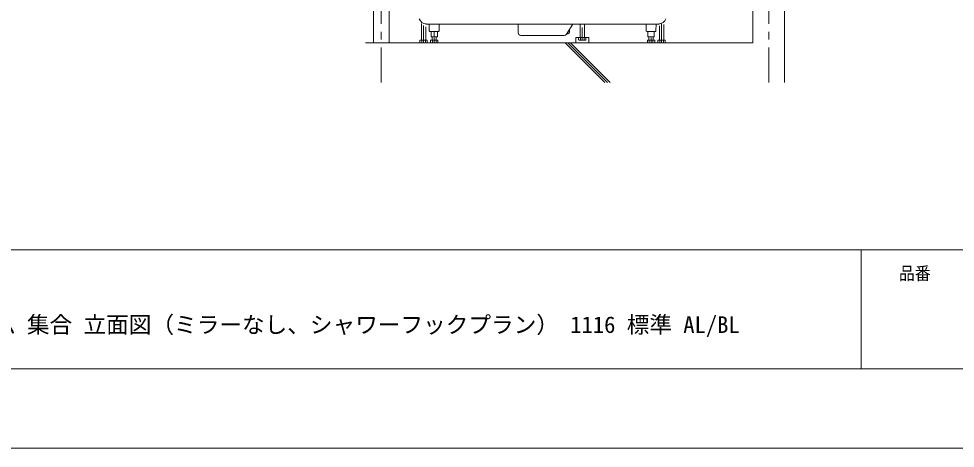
# Model space of a CAD drawing. Units: millimetres on the paper. Extents: x -305 to 305, y -152 to 152.
# Drawn here: x -177.2 to -59.2, y -148.5 to -94.4 of the extents above; entities that cross this region are included whole.
import ezdxf
from ezdxf.enums import TextEntityAlignment as Align

# ---------------------------------------------------------------- set-up
doc = ezdxf.new("R2010")
doc.units = ezdxf.units.MM
doc.linetypes.add('LONG_CHAIN', pattern=[21, 18, -1, 1, -1])
for name, color, linetype, lineweight in [('0-0_0', 7, 'Continuous', 9), ('0-1_VIEW0001', 7, 'Continuous', 9), ('0-3_1図面枠', 7, 'Continuous', 9), ('0-4_図面枠', 3, 'Continuous', 9), ('0-5_DEFPOINTS', 7, 'Continuous', 9)]:
    doc.layers.add(name, color=color, linetype=linetype, lineweight=lineweight)
doc.styles.add('ＭＳ ゴシック', font='')
doc.styles.get('ＭＳ ゴシック').set_extended_font_data('MS Gothic')

msp = doc.modelspace()

# ---------------------------------------------------------------- linework, layer by layer
at = {"layer": '0-0_0'}
msp.add_line((-71.017, -123.498), (-71.017, -138.498), dxfattribs=at)
at = {"layer": '0-1_VIEW0001'}
for p, q in [((-132.518, -14.02), (-132.518, -97.42)), ((-130.518, -14.02), (-130.518, -97.42)), ((-84.684, -14.02), (-84.684, -97.42)), ((-80.684, -14.02), (-80.684, -102.42)), ((-126.451, -94.982), (-126.451, -97.087)), ((-125.918, -95.399), (-125.918, -97.087)), ((-125.79, -95.054), (-96.51, -95.054)), ((-125.472, -95.921), (-125.487, -95.054)), ((-124.216, -95.054), (-124.231, -95.921)), ((-114.273, -95.054), (-114.264, -96.156)), ((-107.364, -95.054), (-108.191, -96.334)), ((-106.451, -95.054), (-106.451, -96.754)), ((-105.918, -95.054), (-105.918, -96.754)), ((-98.153, -95.054), (-98.138, -95.921)), ((-96.898, -95.921), (-96.883, -95.054)), ((-96.451, -95.263), (-96.451, -97.087)), ((-95.918, -95.101), (-95.918, -97.087)), ((-125.338, -95.987), (-125.405, -95.987)), ((-124.298, -95.987), (-125.338, -95.987)), ((-125.251, -96.654), (-125.251, -95.987)), ((-125.251, -96.654), (-124.451, -96.654)), ((-125.118, -96.654), (-125.118, -97.087)), ((-124.851, -96.654), (-124.851, -95.987)), ((-124.585, -96.654), (-124.585, -97.087)), ((-124.451, -96.654), (-124.451, -95.987)), ((-108.469, -96.487), (-113.93, -96.487)), ((-108.001, -96.27), (-108.149, -96.27)), ((-107.818, -96.087), (-107.818, -95.757)), ((-107.018, -96.754), (-105.351, -96.754)), ((-107.018, -96.754), (-107.018, -97.42)), ((-106.647, -96.754), (-106.647, -97.042)), ((-106.647, -96.754), (-105.723, -96.754)), ((-106.416, -96.754), (-106.416, -97.042)), ((-105.954, -96.754), (-105.954, -97.042)), ((-105.723, -96.754), (-105.723, -97.042)), ((-105.351, -96.754), (-105.351, -97.42)), ((-98.072, -95.987), (-96.964, -95.987)), ((-97.785, -96.654), (-97.785, -97.087)), ((-97.251, -96.654), (-97.251, -97.087)), ((-97.118, -96.654), (-97.118, -95.987)), ((-133.519, -97.42), (-84.684, -97.42)), ((-126.647, -97.087), (-126.647, -97.375)), ((-126.647, -97.087), (-125.723, -97.087)), ((-126.568, -97.42), (-126.647, -97.375)), ((-126.568, -97.42), (-125.801, -97.42)), ((-126.416, -97.087), (-126.416, -97.375)), ((-125.954, -97.087), (-125.954, -97.375)), ((-125.723, -97.375), (-125.801, -97.42)), ((-125.723, -97.087), (-125.723, -97.375)), ((-125.313, -97.087), (-125.313, -97.375)), ((-125.313, -97.087), (-124.389, -97.087)), ((-125.235, -97.42), (-125.313, -97.375)), ((-125.235, -97.42), (-124.468, -97.42)), ((-125.082, -97.087), (-125.082, -97.375)), ((-124.62, -97.087), (-124.62, -97.375)), ((-124.389, -97.375), (-124.468, -97.42)), ((-124.389, -97.087), (-124.389, -97.375)), ((-108.342, -97.42), (-103.342, -102.42)), ((-108.009, -97.42), (-103.009, -102.42)), ((-107.675, -97.42), (-102.675, -102.42)), ((-105.351, -97.42), (-107.018, -97.42)), ((-106.568, -97.087), (-106.647, -97.042)), ((-106.568, -97.087), (-105.801, -97.087)), ((-105.723, -97.042), (-105.801, -97.087)), ((-97.98, -97.087), (-97.98, -97.375)), ((-97.98, -97.087), (-97.056, -97.087)), ((-97.901, -97.42), (-97.98, -97.375)), ((-97.901, -97.42), (-97.135, -97.42)), ((-97.749, -97.087), (-97.749, -97.375)), ((-97.287, -97.087), (-97.287, -97.375)), ((-97.056, -97.375), (-97.135, -97.42)), ((-97.056, -97.087), (-97.056, -97.375)), ((-96.647, -97.087), (-96.647, -97.375)), ((-96.647, -97.087), (-95.723, -97.087)), ((-96.568, -97.42), (-96.647, -97.375)), ((-96.568, -97.42), (-95.801, -97.42)), ((-96.416, -97.087), (-96.416, -97.375)), ((-95.954, -97.087), (-95.954, -97.375)), ((-95.723, -97.375), (-95.801, -97.42)), ((-95.723, -97.087), (-95.723, -97.375))]:
    msp.add_line(p, q, dxfattribs=at)
at = {"layer": '0-1_VIEW0001', "linetype": 'LONG_CHAIN'}
for p, q in [((-131.518, -14.02), (-131.518, -102.42)), ((-82.685, -14.02), (-82.685, -102.42)), ((-126.185, -95.248), (-126.185, -97.42)), ((-106.185, -97.124), (-106.185, -95.511)), ((-96.185, -97.457), (-96.185, -95.038)), ((-124.851, -96.773), (-124.851, -97.42)), ((-97.518, -96.773), (-97.518, -97.42))]:
    msp.add_line(p, q, dxfattribs=at)
at = {"layer": '0-1_VIEW0001'}
msp.add_lwpolyline([(-97.118, -96.654), (-97.918, -96.654), (-97.918, -95.987)], dxfattribs=at)
for centre, radius, start, end in [((-125.789, -94.054), 1, 199.50245, 264.52669), ((-96.58, -94.054), 1, 269.97925, 340.49755), ((-125.789, -94.054), 1, 262.61417, 270.02075), ((-96.58, -94.054), 1, 272.93987, 277.38582), ((-125.405, -95.92), 0.0667, 181, 270), ((-124.298, -95.92), 0.0667, 270, 359), ((-113.93, -96.154), 0.333, 180.5, 270), ((-108.471, -96.154), 0.333, 270, 327.14694), ((-108.001, -96.087), 0.183, 270, 0), ((-98.072, -95.92), 0.0667, 181, 270), ((-96.964, -95.92), 0.0667, 270, 359), ((-126.574, -97.12), 0.3, 271.20516, 301.93849), ((-126.185, -96.809), 0.611, 247.78118, 292.2178), ((-125.795, -97.12), 0.3, 238.06151, 268.79485), ((-125.241, -97.12), 0.3, 271.20516, 301.93849), ((-124.851, -96.809), 0.611, 247.78118, 292.2178), ((-124.462, -97.12), 0.3, 238.06151, 268.79485), ((-106.574, -96.787), 0.3, 271.20516, 301.93849), ((-106.185, -96.476), 0.611, 247.78118, 292.2178), ((-105.795, -96.787), 0.3, 238.06151, 268.79485), ((-97.908, -97.12), 0.3, 271.20516, 301.93849), ((-97.518, -96.809), 0.611, 247.78118, 292.2178), ((-97.128, -97.12), 0.3, 238.06151, 268.79485), ((-96.574, -97.12), 0.3, 271.20516, 301.93849), ((-96.185, -96.809), 0.611, 247.78118, 292.2178), ((-95.795, -97.12), 0.3, 238.06151, 268.79485)]:
    msp.add_arc(centre, radius, start, end, dxfattribs=at)
at = {"layer": '0-4_図面枠'}
msp.add_line((-291.017, -123.498), (108.983, -123.498), dxfattribs=at)
msp.add_lwpolyline([(-291.017, -138.498), (108.983, -138.498), (108.983, 138.502), (-291.017, 138.502)], close=True, dxfattribs=at)
at = {"layer": '0-5_DEFPOINTS'}
msp.add_line((118.983, -148.498), (-301.017, -148.498), dxfattribs=at)

# ---------------------------------------------------------------- texts
at = {"layer": '0-3_1図面枠', "style": 'ＭＳ ゴシック', "width": 0.9}
msp.add_text('品番', height=1.628, dxfattribs=at).set_placement((-66.276, -127.759), align=Align.BOTTOM_LEFT)
at = {"layer": '0-3_1図面枠', "style": 'ＭＳ ゴシック'}
msp.add_text('ノウム 集合 立面図（ミラーなし、シャワーフックプラン） 1116 標準 AL/BL', height=2.092, dxfattribs=at).set_placement((-186.165, -134.602), align=Align.BOTTOM_LEFT)

doc.saveas('drawing.dxf')
